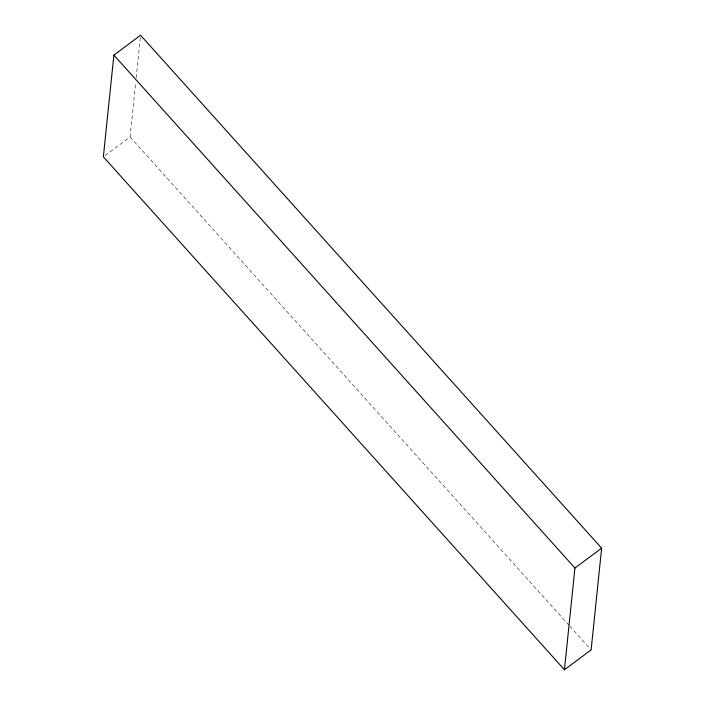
<?xml version="1.0" encoding="UTF-8"?>
<svg xmlns="http://www.w3.org/2000/svg" width="705" height="705" viewBox="0 0 705 705"><rect width="100%" height="100%" fill="white"/><g stroke="black" fill="none" stroke-linecap="round" stroke-linejoin="round"><path stroke-width="0.53" stroke-dasharray="3.52 2.64" d="M105.08 155.549L130.055 136.973L135.704 82.282M136.162 77.903L140.568 35.25M130.055 136.973L569.067 625.353M569.807 626.163L591.125 649.887"/><path stroke-width="1.06" d="M113.875 55.113L103.362 156.827L564.432 669.75L591.125 649.887L601.638 548.173L140.568 35.25L113.875 55.113L574.945 568.027L564.432 669.75M574.945 568.027L601.638 548.173"/></g></svg>
